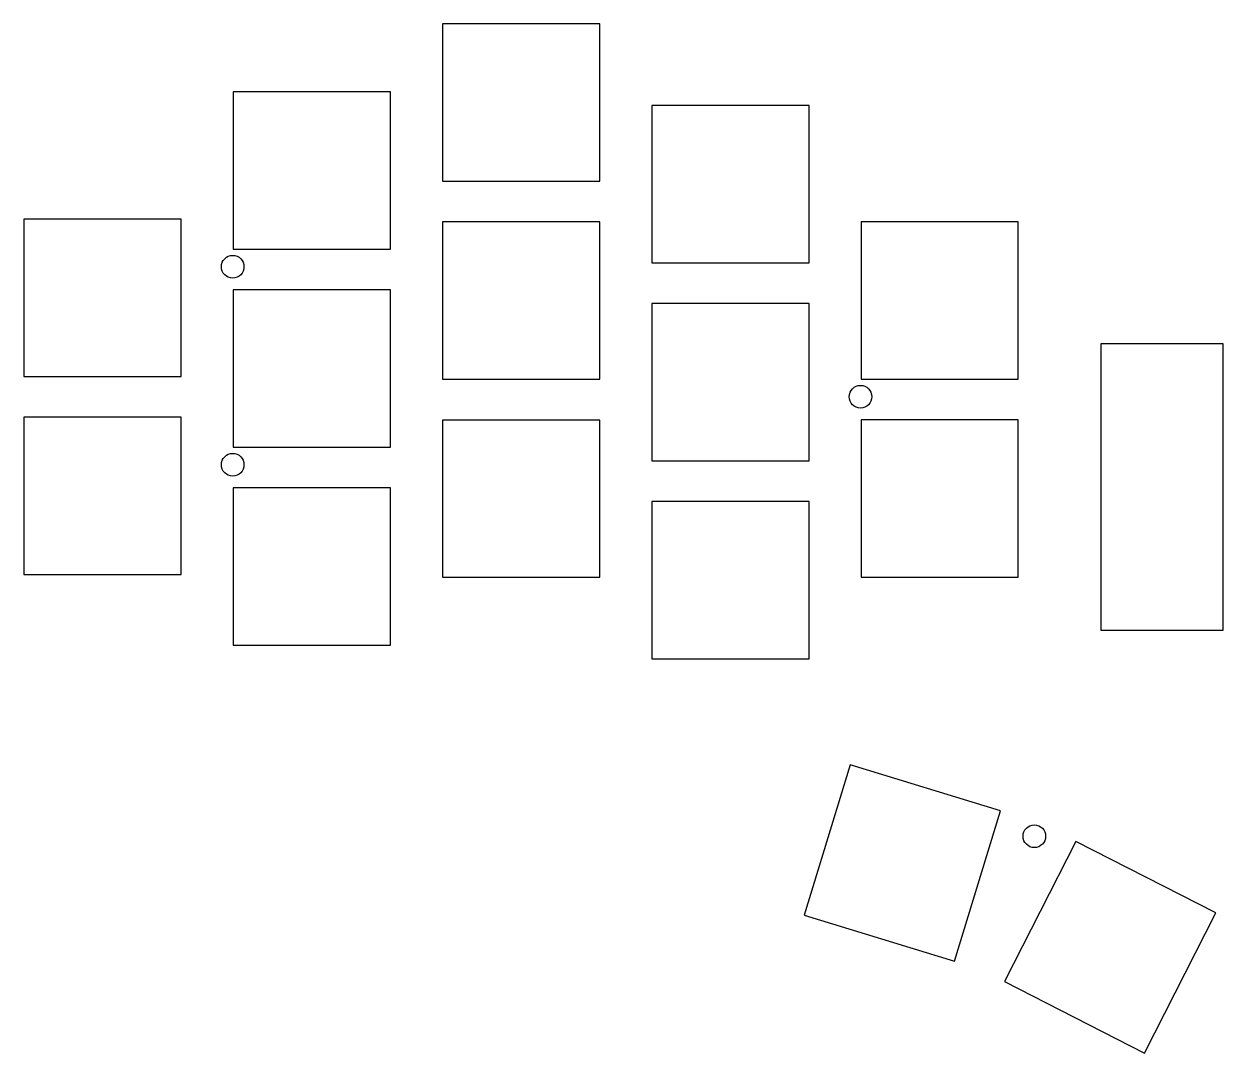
# Model space of a CAD drawing. Header units: millimetres. Extents: x 93 to 199, y -132 to -41.
import ezdxf

# ---------------------------------------------------------------- set-up
doc = ezdxf.new("R2010")
doc.units = ezdxf.units.MM

msp = doc.modelspace()

# ---------------------------------------------------------------- linework, layer by layer
for p, q in [((143.95, -40.8), (130.05, -40.8)), ((130.05, -40.8), (130.05, -54.7)), ((143.95, -54.7), (143.95, -40.8)), ((125.45, -46.8), (111.55, -46.8)), ((111.55, -46.8), (111.55, -60.7)), ((125.45, -60.7), (125.45, -46.8)), ((162.45, -48), (148.55, -48)), ((148.55, -48), (148.55, -61.9)), ((162.45, -61.9), (162.45, -48)), ((130.05, -54.7), (143.95, -54.7)), ((106.95, -58.05), (93.05, -58.05)), ((93.05, -58.05), (93.05, -71.95)), ((106.95, -71.95), (106.95, -58.05)), ((143.95, -58.3), (130.05, -58.3)), ((130.05, -58.3), (130.05, -72.2)), ((143.95, -72.2), (143.95, -58.3)), ((180.95, -58.29), (167.05, -58.29)), ((167.05, -58.29), (167.05, -72.19)), ((180.95, -72.19), (180.95, -58.29)), ((111.55, -60.7), (125.45, -60.7)), ((148.55, -61.9), (162.45, -61.9)), ((125.45, -64.3), (111.55, -64.3)), ((111.55, -64.3), (111.55, -78.2)), ((125.45, -78.2), (125.45, -64.3)), ((162.45, -65.5), (148.55, -65.5)), ((148.55, -65.5), (148.55, -79.4)), ((162.45, -79.4), (162.45, -65.5)), ((199.05, -69.08), (188.25, -69.08)), ((188.25, -69.08), (188.25, -94.38)), ((199.05, -94.38), (199.05, -69.08)), ((93.05, -71.95), (106.95, -71.95)), ((130.05, -72.2), (143.95, -72.2)), ((167.05, -72.19), (180.95, -72.19)), ((106.95, -75.55), (93.05, -75.55)), ((93.05, -75.55), (93.05, -89.45)), ((106.95, -89.45), (106.95, -75.55)), ((143.95, -75.8), (130.05, -75.8)), ((130.05, -75.8), (130.05, -89.7)), ((143.95, -89.7), (143.95, -75.8)), ((180.95, -75.79), (167.05, -75.79)), ((167.05, -75.79), (167.05, -89.69)), ((180.95, -89.69), (180.95, -75.79)), ((111.55, -78.2), (125.45, -78.2)), ((148.55, -79.4), (162.45, -79.4)), ((125.45, -81.8), (111.55, -81.8)), ((111.55, -81.8), (111.55, -95.7)), ((125.45, -95.7), (125.45, -81.8)), ((162.45, -83), (148.55, -83)), ((148.55, -83), (148.55, -96.9)), ((162.45, -96.9), (162.45, -83)), ((93.05, -89.45), (106.95, -89.45)), ((130.05, -89.7), (143.95, -89.7)), ((167.05, -89.69), (180.95, -89.69)), ((188.25, -94.38), (199.05, -94.38)), ((111.55, -95.7), (125.45, -95.7)), ((148.55, -96.9), (162.45, -96.9)), ((166.09, -106.27), (162.02, -119.56)), ((179.38, -110.34), (166.09, -106.27)), ((175.31, -123.63), (179.38, -110.34)), ((186.04, -113.05), (179.73, -125.44)), ((198.42, -119.36), (186.04, -113.05)), ((162.02, -119.56), (175.31, -123.63)), ((192.11, -131.75), (198.42, -119.36)), ((179.73, -125.44), (192.11, -131.75))]:
    msp.add_line(p, q)
for centre in [(111.5, -62.25), (167, -73.74), (111.5, -79.75), (182.37, -112.59)]:
    msp.add_circle(centre, 1)

doc.saveas('drawing.dxf')
